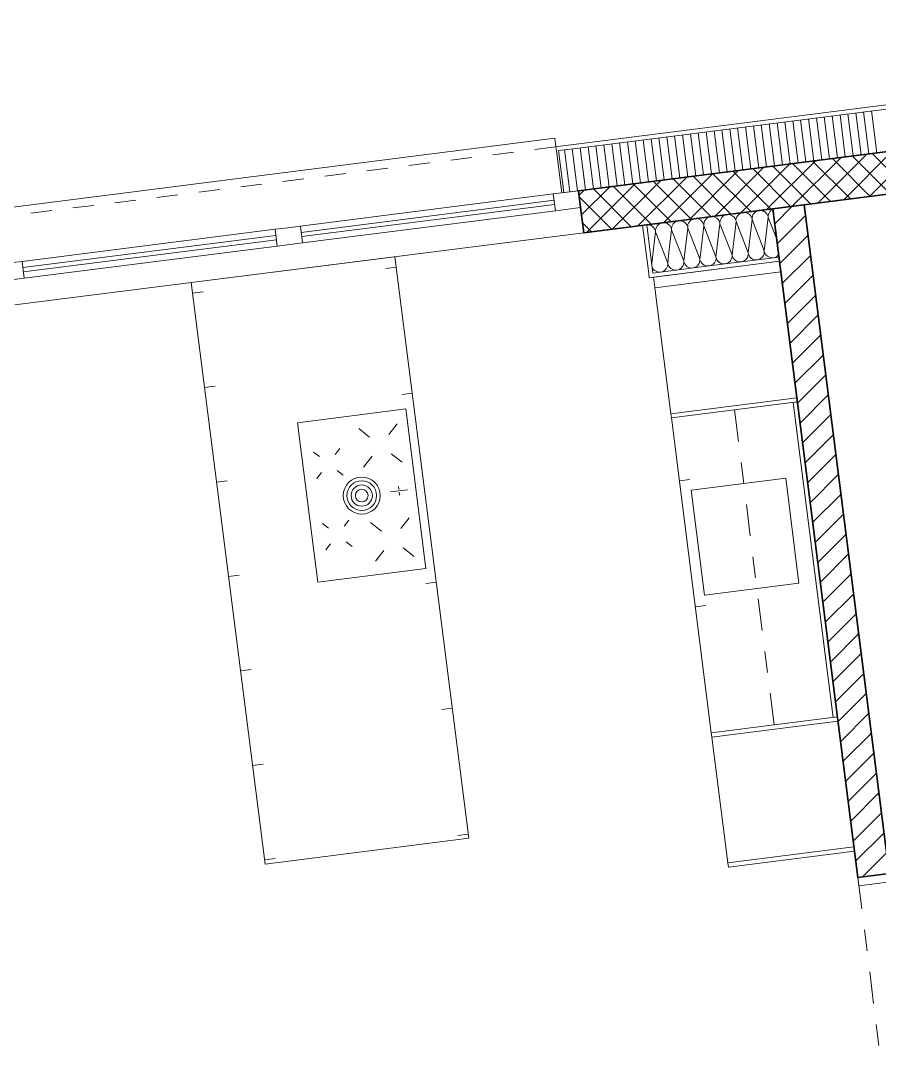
# Model space of a CAD drawing. Header units: metres. Extents: x 2713679.5 to 2713747.3, y 1226017.1 to 1226104.2.
# Drawn here: x 2713690.19 to 2713694.245, y 1226090.56 to 1226095.481 of the extents above; entities that cross this region are included whole.
import ezdxf

# ---------------------------------------------------------------- set-up
doc = ezdxf.new("R2010")
doc.units = ezdxf.units.M
doc.header["$MEASUREMENT"] = 0
doc.linetypes.add('Strich 2_1mm', pattern=[0.15, 0.1, -0.05])
doc.linetypes.add('Strichpunkt 3_1_1mm Achsen', pattern=[0.25, 0.15, -0.05, 0, -0.05])
doc.layers.add('plangrafiken', color=251, linetype='Continuous')
doc.layers.add('waende_stuetzen', color=250, linetype='Continuous')

msp = doc.modelspace()

# ---------------------------------------------------------------- linework, layer by layer
at = {"layer": 'plangrafiken', "color": 7, "linetype": 'Continuous', "lineweight": 13}
for p, q in [((2713691.9573, 1226094.3661), (2713690.995, 1226094.2439)), ((2713692.306, 1226091.6181), (2713691.9573, 1226094.3661)), ((2713693.1792, 1226094.2691), (2713693.7744, 1226094.3447)), ((2713693.7744, 1226094.3447), (2713693.7807, 1226094.2951)), ((2713691.914, 1226094.3102), (2713691.9636, 1226094.3165)), ((2713693.7807, 1226094.2951), (2713693.1855, 1226094.2195)), ((2713693.8563, 1226093.6998), (2713693.7807, 1226094.2951)), ((2713690.995, 1226094.2439), (2713691.3438, 1226091.496)), ((2713693.1855, 1226094.2195), (2713693.1792, 1226094.2691)), ((2713691.0013, 1226094.1943), (2713691.0509, 1226094.2006)), ((2713693.1855, 1226094.2195), (2713693.2611, 1226093.6243)), ((2713691.058, 1226093.7479), (2713691.1076, 1226093.7542)), ((2713691.9895, 1226093.7149), (2713692.0391, 1226093.7212)), ((2713693.8563, 1226093.6998), (2713693.2611, 1226093.6243)), ((2713693.8588, 1226093.68), (2713693.8563, 1226093.6998)), ((2713692.0083, 1226093.6467), (2713691.4974, 1226093.5819)), ((2713692.1039, 1226092.8928), (2713692.0083, 1226093.6467)), ((2713693.2636, 1226093.6044), (2713693.8588, 1226093.68)), ((2713693.8588, 1226093.68), (2713693.839, 1226093.6775)), ((2713693.839, 1226093.6775), (2713694.0278, 1226092.1894)), ((2713693.2611, 1226093.6243), (2713693.2636, 1226093.6044)), ((2713693.4524, 1226092.1164), (2713693.2636, 1226093.6044)), ((2713691.4974, 1226093.5819), (2713691.593, 1226092.828)), ((2713691.8376, 1226093.5142), (2713691.7862, 1226093.554)), ((2713691.9288, 1226093.5257), (2713691.9686, 1226093.5771)), ((2713691.6755, 1226093.4308), (2713691.6974, 1226093.4591)), ((2713691.6007, 1226093.4213), (2713691.5724, 1226093.4432)), ((2713691.8492, 1226093.423), (2713691.8094, 1226093.3716)), ((2713691.9404, 1226093.4346), (2713691.9918, 1226093.3947)), ((2713691.6849, 1226093.3561), (2713691.7132, 1226093.3341)), ((2713691.1146, 1226093.3015), (2713691.1642, 1226093.3078)), ((2713691.6102, 1226093.3466), (2713691.5883, 1226093.3183)), ((2713693.3013, 1226093.3068), (2713693.3509, 1226093.3131)), ((2713693.3572, 1226093.2635), (2713693.8037, 1226093.3202)), ((2713693.8037, 1226093.3202), (2713693.8666, 1226092.8242)), ((2713691.9364, 1226093.2546), (2713692.0162, 1226093.2647)), ((2713691.9741, 1226093.2805), (2713691.976, 1226093.2656)), ((2713691.9794, 1226093.2389), (2713691.9775, 1226093.2538)), ((2713693.4202, 1226092.7675), (2713693.3572, 1226093.2635)), ((2713691.6435, 1226093.084), (2713691.6153, 1226093.1059)), ((2713691.7183, 1226093.0935), (2713691.7402, 1226093.1218)), ((2713691.894, 1226093.0697), (2713691.8427, 1226093.1095)), ((2713691.9852, 1226093.0813), (2713692.025, 1226093.1327)), ((2713691.653, 1226093.0093), (2713691.6311, 1226092.981)), ((2713691.7278, 1226093.0188), (2713691.756, 1226092.9969)), ((2713691.9056, 1226092.9785), (2713691.8658, 1226092.9272)), ((2713691.9968, 1226092.9901), (2713692.0482, 1226092.9503)), ((2713691.1713, 1226092.8551), (2713691.2209, 1226092.8614)), ((2713691.593, 1226092.828), (2713692.1039, 1226092.8928)), ((2713692.1028, 1226092.8221), (2713692.1524, 1226092.8284)), ((2713693.8666, 1226092.8242), (2713693.4202, 1226092.7675)), ((2713693.3769, 1226092.7116), (2713693.4265, 1226092.7179)), ((2713691.2279, 1226092.4087), (2713691.2775, 1226092.4149)), ((2713692.1784, 1226092.2269), (2713692.228, 1226092.2332)), ((2713693.4524, 1226092.1164), (2713694.0476, 1226092.1919)), ((2713693.4549, 1226092.0965), (2713694.0502, 1226092.1721)), ((2713694.0278, 1226092.1894), (2713694.0476, 1226092.1919)), ((2713694.0476, 1226092.1919), (2713694.0502, 1226092.1721)), ((2713694.0502, 1226092.1721), (2713694.1257, 1226091.5769)), ((2713693.4549, 1226092.0965), (2713693.4524, 1226092.1164)), ((2713693.5305, 1226091.5013), (2713693.4549, 1226092.0965)), ((2713691.2846, 1226091.9622), (2713691.3342, 1226091.9685)), ((2713692.2539, 1226091.6316), (2713692.3035, 1226091.6379)), ((2713691.3438, 1226091.496), (2713692.306, 1226091.6181)), ((2713694.1257, 1226091.5769), (2713693.5305, 1226091.5013)), ((2713694.1257, 1226091.5769), (2713694.1282, 1226091.557)), ((2713694.1282, 1226091.557), (2713693.533, 1226091.4815)), ((2713691.3412, 1226091.5158), (2713691.3908, 1226091.5221)), ((2713693.533, 1226091.4815), (2713693.5305, 1226091.5013))]:
    msp.add_line(p, q, dxfattribs=at)
at = {"layer": 'plangrafiken', "color": 7, "linetype": 'Strichpunkt 3_1_1mm Achsen', "lineweight": 13}
for p, q in [((2713693.8588, 1226093.68), (2713693.5612, 1226093.6422)), ((2713694.0476, 1226092.1919), (2713693.8588, 1226093.68)), ((2713693.5612, 1226093.6422), (2713693.75, 1226092.1542)), ((2713693.75, 1226092.1542), (2713694.0476, 1226092.1919))]:
    msp.add_line(p, q, dxfattribs=at)
at = {"layer": 'plangrafiken', "color": 7, "linetype": 'Continuous', "lineweight": 13}
for radius in [0.0875, 0.0701, 0.0501, 0.0301]:
    msp.add_circle((2713691.8007, 1226093.2374), radius, dxfattribs=at)
at = {"layer": 'waende_stuetzen', "color": 7, "linetype": 'Continuous', "lineweight": 18}
for p, q in [((2713697.4053, 1226095.4808), (2713692.7278, 1226094.8872)), ((2713697.1896, 1226095.4333), (2713692.7998, 1226094.8762)), ((2713692.7278, 1226094.8872), (2713692.7179, 1226094.8859)), ((2713692.7179, 1226094.8859), (2713692.7204, 1226094.8661)), ((2713692.7998, 1226094.8762), (2713692.7303, 1226094.8674)), ((2713692.7204, 1226094.8661), (2713692.7456, 1226094.6677)), ((2713692.7303, 1226094.8674), (2713692.7555, 1226094.669)), ((2713692.825, 1226094.6778), (2713692.7555, 1226094.669)), ((2713692.7555, 1226094.669), (2713692.7456, 1226094.6677)), ((2713693.743, 1226094.5927), (2713693.3759, 1226094.5461)), ((2713693.1279, 1226094.5146), (2713693.1477, 1226094.5171)), ((2713693.1279, 1226094.5146), (2713693.1569, 1226094.2864)), ((2713693.1477, 1226094.5171), (2713693.1767, 1226094.289)), ((2713693.1594, 1226094.2666), (2713693.7744, 1226094.3447)), ((2713693.4049, 1226094.3179), (2713693.7719, 1226094.3645)), ((2713693.7744, 1226094.3447), (2713693.7719, 1226094.3645)), ((2713693.1594, 1226094.2666), (2713693.1569, 1226094.2864)), ((2713693.1767, 1226094.289), (2713693.4049, 1226094.3179))]:
    msp.add_line(p, q, dxfattribs=at)
at = {"layer": 'waende_stuetzen', "color": 7, "linetype": 'Continuous', "lineweight": 35}
for p, q in [((2713697.0163, 1226095.2097), (2713692.825, 1226094.6778)), ((2713692.8501, 1226094.4794), (2713697.0415, 1226095.0113)), ((2713692.825, 1226094.6778), (2713692.835, 1226094.5984)), ((2713692.835, 1226094.5984), (2713692.8501, 1226094.4794)), ((2713693.8918, 1226094.6116), (2713693.743, 1226094.5927)), ((2713693.743, 1226094.5927), (2713694.144, 1226091.433)), ((2713694.2928, 1226091.4519), (2713693.8918, 1226094.6116)), ((2713694.2928, 1226091.4519), (2713694.144, 1226091.433))]:
    msp.add_line(p, q, dxfattribs=at)
at = {"layer": 'waende_stuetzen', "color": 18, "linetype": 'Continuous', "lineweight": 0, "true_color": 0x000000}
for p, q in [((2713693.9489, 1226095.022), (2713693.974, 1226094.8236)), ((2713693.9861, 1226095.0267), (2713694.0112, 1226094.8283)), ((2713694.0233, 1226095.0314), (2713694.0484, 1226094.833)), ((2713694.0605, 1226095.0362), (2713694.0856, 1226094.8378)), ((2713694.0977, 1226095.0409), (2713694.1228, 1226094.8425)), ((2713694.1349, 1226095.0456), (2713694.16, 1226094.8472)), ((2713694.1721, 1226095.0503), (2713694.1972, 1226094.8519)), ((2713694.2093, 1226095.0551), (2713694.2344, 1226094.8566)), ((2713693.5768, 1226094.9748), (2713693.602, 1226094.7764)), ((2713693.614, 1226094.9795), (2713693.6392, 1226094.7811)), ((2713693.6512, 1226094.9842), (2713693.6764, 1226094.7858)), ((2713693.6884, 1226094.989), (2713693.7136, 1226094.7905)), ((2713693.7256, 1226094.9937), (2713693.7508, 1226094.7953)), ((2713693.7628, 1226094.9984), (2713693.788, 1226094.8)), ((2713693.8001, 1226095.0031), (2713693.8252, 1226094.8047)), ((2713693.8373, 1226095.0078), (2713693.8624, 1226094.8094)), ((2713693.8745, 1226095.0126), (2713693.8996, 1226094.8142)), ((2713693.9117, 1226095.0173), (2713693.9368, 1226094.8189)), ((2713693.1676, 1226094.9229), (2713693.1928, 1226094.7245)), ((2713693.2048, 1226094.9276), (2713693.23, 1226094.7292)), ((2713693.242, 1226094.9323), (2713693.2672, 1226094.7339)), ((2713693.2792, 1226094.937), (2713693.3044, 1226094.7386)), ((2713693.3164, 1226094.9417), (2713693.3416, 1226094.7433)), ((2713693.3536, 1226094.9465), (2713693.3788, 1226094.7481)), ((2713693.3908, 1226094.9512), (2713693.416, 1226094.7528)), ((2713693.428, 1226094.9559), (2713693.4532, 1226094.7575)), ((2713693.4652, 1226094.9606), (2713693.4904, 1226094.7622)), ((2713693.5024, 1226094.9654), (2713693.5276, 1226094.7669)), ((2713693.5396, 1226094.9701), (2713693.5648, 1226094.7717)), ((2713692.7956, 1226094.8756), (2713692.8208, 1226094.6772)), ((2713692.8328, 1226094.8804), (2713692.858, 1226094.682)), ((2713692.87, 1226094.8851), (2713692.8952, 1226094.6867)), ((2713692.9072, 1226094.8898), (2713692.9324, 1226094.6914)), ((2713692.9444, 1226094.8945), (2713692.9696, 1226094.6961)), ((2713692.9816, 1226094.8993), (2713693.0068, 1226094.7008)), ((2713693.0188, 1226094.904), (2713693.044, 1226094.7056)), ((2713693.056, 1226094.9087), (2713693.0812, 1226094.7103)), ((2713693.0932, 1226094.9134), (2713693.1184, 1226094.715)), ((2713693.1304, 1226094.9181), (2713693.1556, 1226094.7197)), ((2713694.1993, 1226094.6506), (2713694.4302, 1226094.8815)), ((2713692.7584, 1226094.8709), (2713692.7836, 1226094.6725)), ((2713693.8348, 1226094.6043), (2713694.0657, 1226094.8352)), ((2713693.9563, 1226094.6197), (2713694.1872, 1226094.8506)), ((2713694.2037, 1226094.6511), (2713694.0248, 1226094.83)), ((2713694.0778, 1226094.6352), (2713694.3087, 1226094.8661)), ((2713694.2978, 1226094.6631), (2713694.1189, 1226094.842)), ((2713694.3919, 1226094.675), (2713694.213, 1226094.8539)), ((2713693.4704, 1226094.5581), (2713693.7013, 1226094.789)), ((2713693.5918, 1226094.5735), (2713693.8228, 1226094.8044)), ((2713693.8272, 1226094.6034), (2713693.6483, 1226094.7823)), ((2713693.7133, 1226094.5889), (2713693.9442, 1226094.8198)), ((2713693.9213, 1226094.6153), (2713693.7424, 1226094.7942)), ((2713694.0155, 1226094.6272), (2713693.8366, 1226094.8061)), ((2713694.1096, 1226094.6392), (2713693.9307, 1226094.8181)), ((2713692.9844, 1226094.4964), (2713693.2153, 1226094.7273)), ((2713693.1059, 1226094.5118), (2713693.3368, 1226094.7427)), ((2713693.2274, 1226094.5272), (2713693.4583, 1226094.7581)), ((2713693.4507, 1226094.5556), (2713693.2718, 1226094.7345)), ((2713693.3489, 1226094.5427), (2713693.5798, 1226094.7736)), ((2713693.5448, 1226094.5675), (2713693.3659, 1226094.7464)), ((2713693.639, 1226094.5795), (2713693.4601, 1226094.7584)), ((2713693.7331, 1226094.5914), (2713693.5542, 1226094.7703)), ((2713692.8275, 1226094.6577), (2713692.8509, 1226094.6811)), ((2713692.8395, 1226094.5636), (2713692.9724, 1226094.6965)), ((2713692.8629, 1226094.481), (2713693.0939, 1226094.7119)), ((2713693.0742, 1226094.5078), (2713692.8953, 1226094.6867)), ((2713693.1684, 1226094.5197), (2713692.9895, 1226094.6986)), ((2713693.2625, 1226094.5317), (2713693.0836, 1226094.7106)), ((2713693.3566, 1226094.5436), (2713693.1777, 1226094.7225)), ((2713692.9801, 1226094.4959), (2713692.8288, 1226094.6471)), ((2713693.752, 1226094.5215), (2713693.8348, 1226094.6043)), ((2713693.7639, 1226094.4274), (2713693.8981, 1226094.5616)), ((2713692.886, 1226094.4839), (2713692.8443, 1226094.5256)), ((2713693.7759, 1226094.3333), (2713693.9101, 1226094.4674)), ((2713693.7878, 1226094.2391), (2713693.922, 1226094.3733)), ((2713693.7998, 1226094.145), (2713693.934, 1226094.2792)), ((2713693.8117, 1226094.0509), (2713693.9459, 1226094.1851)), ((2713693.8237, 1226093.9568), (2713693.9578, 1226094.091)), ((2713693.8356, 1226093.8627), (2713693.9698, 1226093.9968)), ((2713693.8476, 1226093.7685), (2713693.9817, 1226093.9027)), ((2713693.8595, 1226093.6744), (2713693.9937, 1226093.8086)), ((2713693.8715, 1226093.5803), (2713694.0056, 1226093.7145)), ((2713693.8834, 1226093.4862), (2713694.0176, 1226093.6204)), ((2713693.8953, 1226093.3921), (2713694.0295, 1226093.5262)), ((2713693.9073, 1226093.2979), (2713694.0415, 1226093.4321)), ((2713693.9192, 1226093.2038), (2713694.0534, 1226093.338)), ((2713693.9312, 1226093.1097), (2713694.0654, 1226093.2439)), ((2713693.9431, 1226093.0156), (2713694.0773, 1226093.1497)), ((2713693.9551, 1226092.9215), (2713694.0892, 1226093.0556)), ((2713693.967, 1226092.8273), (2713694.1012, 1226092.9615)), ((2713693.979, 1226092.7332), (2713694.1131, 1226092.8674)), ((2713693.9909, 1226092.6391), (2713694.1251, 1226092.7733)), ((2713694.0028, 1226092.545), (2713694.137, 1226092.6791)), ((2713694.0148, 1226092.4508), (2713694.149, 1226092.585)), ((2713694.0267, 1226092.3567), (2713694.1609, 1226092.4909)), ((2713694.0387, 1226092.2626), (2713694.1729, 1226092.3968)), ((2713694.0506, 1226092.1685), (2713694.1848, 1226092.3027)), ((2713694.0626, 1226092.0744), (2713694.1967, 1226092.2085)), ((2713694.0745, 1226091.9802), (2713694.2087, 1226092.1144)), ((2713694.0865, 1226091.8861), (2713694.2206, 1226092.0203)), ((2713694.0984, 1226091.792), (2713694.2326, 1226091.9262)), ((2713694.1103, 1226091.6979), (2713694.2445, 1226091.832)), ((2713694.1223, 1226091.6038), (2713694.2565, 1226091.7379)), ((2713694.1342, 1226091.5096), (2713694.2684, 1226091.6438)), ((2713694.1665, 1226091.4359), (2713694.2804, 1226091.5497))]:
    msp.add_line(p, q, dxfattribs=at)
at = {"layer": 'waende_stuetzen', "color": 7, "linetype": 'Continuous', "lineweight": 13}
for p, q in [((2713692.7129, 1226094.9256), (2713690.1038, 1226094.5945)), ((2713692.7179, 1226094.8859), (2713692.7129, 1226094.9256)), ((2713692.7059, 1226094.6627), (2713692.825, 1226094.6778)), ((2713691.5105, 1226094.511), (2713692.7059, 1226094.6627)), ((2713691.5143, 1226094.4812), (2713692.7097, 1226094.6329)), ((2713692.716, 1226094.5833), (2713692.7059, 1226094.6627)), ((2713692.7122, 1226094.6131), (2713691.5168, 1226094.4614)), ((2713692.716, 1226094.5833), (2713691.5206, 1226094.4316)), ((2713692.835, 1226094.5984), (2713692.716, 1226094.5833)), ((2713693.6643, 1226094.5797), (2713693.6581, 1226094.5754)), ((2713693.6711, 1226094.5828), (2713693.6643, 1226094.5797)), ((2713693.6785, 1226094.5845), (2713693.6711, 1226094.5828)), ((2713693.686, 1226094.5847), (2713693.6785, 1226094.5845)), ((2713693.6934, 1226094.5834), (2713693.686, 1226094.5847)), ((2713693.7004, 1226094.5808), (2713693.6934, 1226094.5834)), ((2713693.7068, 1226094.5768), (2713693.7004, 1226094.5808)), ((2713693.729, 1226094.5796), (2713693.725, 1226094.5732)), ((2713693.7342, 1226094.585), (2713693.729, 1226094.5796)), ((2713693.7403, 1226094.5894), (2713693.7342, 1226094.585)), ((2713693.7432, 1226094.5907), (2713693.7403, 1226094.5894)), ((2713693.7719, 1226094.3645), (2713693.743, 1226094.5927)), ((2713693.1477, 1226094.5171), (2713693.3759, 1226094.5461)), ((2713693.284, 1226094.5315), (2713693.2779, 1226094.5271)), ((2713693.2908, 1226094.5345), (2713693.284, 1226094.5315)), ((2713693.2982, 1226094.5362), (2713693.2908, 1226094.5345)), ((2713693.3057, 1226094.5364), (2713693.2982, 1226094.5362)), ((2713693.3131, 1226094.5352), (2713693.3057, 1226094.5364)), ((2713693.3201, 1226094.5325), (2713693.3131, 1226094.5352)), ((2713693.3265, 1226094.5285), (2713693.3201, 1226094.5325)), ((2713693.3488, 1226094.5313), (2713693.3448, 1226094.525)), ((2713693.3539, 1226094.5368), (2713693.3488, 1226094.5313)), ((2713693.36, 1226094.5411), (2713693.3539, 1226094.5368)), ((2713693.3669, 1226094.5442), (2713693.36, 1226094.5411)), ((2713693.3742, 1226094.5459), (2713693.3669, 1226094.5442)), ((2713693.3759, 1226094.5459), (2713693.3758, 1226094.5459)), ((2713693.3817, 1226094.5461), (2713693.3759, 1226094.5459)), ((2713693.3891, 1226094.5448), (2713693.3817, 1226094.5461)), ((2713693.3962, 1226094.5421), (2713693.3891, 1226094.5448)), ((2713693.4025, 1226094.5381), (2713693.3962, 1226094.5421)), ((2713693.408, 1226094.533), (2713693.4025, 1226094.5381)), ((2713693.4123, 1226094.5269), (2713693.408, 1226094.533)), ((2713693.4208, 1226094.5346), (2713693.4181, 1226094.5276)), ((2713693.4248, 1226094.541), (2713693.4208, 1226094.5346)), ((2713693.43, 1226094.5464), (2713693.4248, 1226094.541)), ((2713693.4361, 1226094.5508), (2713693.43, 1226094.5464)), ((2713693.443, 1226094.5539), (2713693.4361, 1226094.5508)), ((2713693.4503, 1226094.5555), (2713693.443, 1226094.5539)), ((2713693.4578, 1226094.5557), (2713693.4503, 1226094.5555)), ((2713693.4652, 1226094.5545), (2713693.4578, 1226094.5557)), ((2713693.4722, 1226094.5518), (2713693.4652, 1226094.5545)), ((2713693.4786, 1226094.5478), (2713693.4722, 1226094.5518)), ((2713693.484, 1226094.5426), (2713693.4786, 1226094.5478)), ((2713693.4884, 1226094.5365), (2713693.484, 1226094.5426)), ((2713693.4915, 1226094.5296), (2713693.4884, 1226094.5365)), ((2713693.4942, 1226094.5372), (2713693.4929, 1226094.5298)), ((2713693.4929, 1226094.5298), (2713693.4931, 1226094.5223)), ((2713693.4969, 1226094.5443), (2713693.4942, 1226094.5372)), ((2713693.5009, 1226094.5506), (2713693.4969, 1226094.5443)), ((2713693.506, 1226094.5561), (2713693.5009, 1226094.5506)), ((2713693.5122, 1226094.5604), (2713693.506, 1226094.5561)), ((2713693.519, 1226094.5635), (2713693.5122, 1226094.5604)), ((2713693.5263, 1226094.5652), (2713693.519, 1226094.5635)), ((2713693.5339, 1226094.5654), (2713693.5263, 1226094.5652)), ((2713693.5413, 1226094.5641), (2713693.5339, 1226094.5654)), ((2713693.5483, 1226094.5614), (2713693.5413, 1226094.5641)), ((2713693.5546, 1226094.5575), (2713693.5483, 1226094.5614)), ((2713693.5505, 1226094.375), (2713693.5692, 1226094.532)), ((2713693.5601, 1226094.5523), (2713693.5546, 1226094.5575)), ((2713693.5645, 1226094.5462), (2713693.5601, 1226094.5523)), ((2713693.5675, 1226094.5393), (2713693.5645, 1226094.5462)), ((2713693.5702, 1226094.5469), (2713693.569, 1226094.5395)), ((2713693.569, 1226094.5395), (2713693.5692, 1226094.532)), ((2713693.6265, 1226094.3847), (2713693.5692, 1226094.532)), ((2713693.5729, 1226094.5539), (2713693.5702, 1226094.5469)), ((2713693.5769, 1226094.5603), (2713693.5729, 1226094.5539)), ((2713693.5821, 1226094.5657), (2713693.5769, 1226094.5603)), ((2713693.5882, 1226094.5701), (2713693.5821, 1226094.5657)), ((2713693.5951, 1226094.5732), (2713693.5882, 1226094.5701)), ((2713693.6024, 1226094.5748), (2713693.5951, 1226094.5732)), ((2713693.6099, 1226094.575), (2713693.6024, 1226094.5748)), ((2713693.6173, 1226094.5738), (2713693.6099, 1226094.575)), ((2713693.6243, 1226094.5711), (2713693.6173, 1226094.5738)), ((2713693.6307, 1226094.5671), (2713693.6243, 1226094.5711)), ((2713693.6265, 1226094.3847), (2713693.6453, 1226094.5416)), ((2713693.6362, 1226094.5619), (2713693.6307, 1226094.5671)), ((2713693.6405, 1226094.5558), (2713693.6362, 1226094.5619)), ((2713693.6436, 1226094.549), (2713693.6405, 1226094.5558)), ((2713693.6463, 1226094.5565), (2713693.645, 1226094.5491)), ((2713693.645, 1226094.5491), (2713693.6453, 1226094.5416)), ((2713693.7026, 1226094.3943), (2713693.6453, 1226094.5416)), ((2713693.649, 1226094.5636), (2713693.6463, 1226094.5565)), ((2713693.653, 1226094.5699), (2713693.649, 1226094.5636)), ((2713693.6581, 1226094.5754), (2713693.653, 1226094.5699)), ((2713693.7026, 1226094.3943), (2713693.7213, 1226094.5513)), ((2713693.7122, 1226094.5716), (2713693.7068, 1226094.5768)), ((2713693.7166, 1226094.5655), (2713693.7122, 1226094.5716)), ((2713693.7196, 1226094.5586), (2713693.7166, 1226094.5655)), ((2713693.7224, 1226094.5662), (2713693.7211, 1226094.5588)), ((2713693.7211, 1226094.5588), (2713693.7213, 1226094.5513)), ((2713693.7612, 1226094.4487), (2713693.7213, 1226094.5513)), ((2713693.725, 1226094.5732), (2713693.7224, 1226094.5662)), ((2713690.196, 1226094.3441), (2713691.3915, 1226094.4958)), ((2713691.3915, 1226094.4958), (2713691.451, 1226094.5034)), ((2713691.4015, 1226094.4165), (2713691.3915, 1226094.4958)), ((2713691.451, 1226094.5034), (2713691.5105, 1226094.511)), ((2713691.5105, 1226094.511), (2713691.5206, 1226094.4316)), ((2713693.1536, 1226094.5171), (2713693.1478, 1226094.517)), ((2713693.161, 1226094.5159), (2713693.1536, 1226094.5171)), ((2713693.168, 1226094.5132), (2713693.161, 1226094.5159)), ((2713693.1744, 1226094.5092), (2713693.168, 1226094.5132)), ((2713693.171, 1226094.3337), (2713693.1889, 1226094.4837)), ((2713693.1798, 1226094.504), (2713693.1744, 1226094.5092)), ((2713693.1842, 1226094.4979), (2713693.1798, 1226094.504)), ((2713693.1872, 1226094.491), (2713693.1842, 1226094.4979)), ((2713693.19, 1226094.4986), (2713693.1887, 1226094.4912)), ((2713693.1887, 1226094.4912), (2713693.1889, 1226094.4837)), ((2713693.2353, 1226094.3646), (2713693.1889, 1226094.4837)), ((2713693.1926, 1226094.5057), (2713693.19, 1226094.4986)), ((2713693.1966, 1226094.512), (2713693.1926, 1226094.5057)), ((2713693.2018, 1226094.5175), (2713693.1966, 1226094.512)), ((2713693.2079, 1226094.5218), (2713693.2018, 1226094.5175)), ((2713693.2148, 1226094.5249), (2713693.2079, 1226094.5218)), ((2713693.2221, 1226094.5266), (2713693.2148, 1226094.5249)), ((2713693.2296, 1226094.5268), (2713693.2221, 1226094.5266)), ((2713693.237, 1226094.5255), (2713693.2296, 1226094.5268)), ((2713693.2441, 1226094.5228), (2713693.237, 1226094.5255)), ((2713693.2504, 1226094.5188), (2713693.2441, 1226094.5228)), ((2713693.2559, 1226094.5137), (2713693.2504, 1226094.5188)), ((2713693.2522, 1226094.3864), (2713693.265, 1226094.4934)), ((2713693.2602, 1226094.5076), (2713693.2559, 1226094.5137)), ((2713693.2633, 1226094.5007), (2713693.2602, 1226094.5076)), ((2713693.266, 1226094.5083), (2713693.2648, 1226094.5009)), ((2713693.2648, 1226094.5009), (2713693.265, 1226094.4934)), ((2713693.2884, 1226094.4331), (2713693.265, 1226094.4934)), ((2713693.2687, 1226094.5153), (2713693.266, 1226094.5083)), ((2713693.2727, 1226094.5217), (2713693.2687, 1226094.5153)), ((2713693.2779, 1226094.5271), (2713693.2727, 1226094.5217)), ((2713693.3223, 1226094.3461), (2713693.3407, 1226094.5007)), ((2713693.3319, 1226094.5233), (2713693.3265, 1226094.5285)), ((2713693.3363, 1226094.5172), (2713693.3319, 1226094.5233)), ((2713693.3394, 1226094.5103), (2713693.3363, 1226094.5172)), ((2713693.3421, 1226094.5179), (2713693.3408, 1226094.5105)), ((2713693.3408, 1226094.5105), (2713693.341, 1226094.503)), ((2713693.3415, 1226094.5017), (2713693.341, 1226094.503)), ((2713693.3984, 1226094.3557), (2713693.3415, 1226094.5017)), ((2713693.3448, 1226094.525), (2713693.3421, 1226094.5179)), ((2713693.3992, 1226094.3627), (2713693.4171, 1226094.5127)), ((2713693.4154, 1226094.52), (2713693.4123, 1226094.5269)), ((2713693.4181, 1226094.5276), (2713693.4169, 1226094.5202)), ((2713693.4169, 1226094.5202), (2713693.4171, 1226094.5127)), ((2713693.4744, 1226094.3654), (2713693.4171, 1226094.5127)), ((2713693.4744, 1226094.3654), (2713693.4931, 1226094.5223)), ((2713693.5505, 1226094.375), (2713693.4931, 1226094.5223)), ((2713692.8501, 1226094.4794), (2713690.1617, 1226094.1382)), ((2713690.1998, 1226094.3144), (2713691.3952, 1226094.4661)), ((2713691.3977, 1226094.4462), (2713690.2023, 1226094.2945)), ((2713691.5206, 1226094.4316), (2713691.461, 1226094.424)), ((2713693.3223, 1226094.3461), (2713693.2884, 1226094.4331)), ((2713691.4015, 1226094.4165), (2713690.2061, 1226094.2648)), ((2713691.461, 1226094.424), (2713691.4015, 1226094.4165)), ((2713693.2462, 1226094.3364), (2713693.2522, 1226094.3864)), ((2713693.6265, 1226094.3847), (2713693.6282, 1226094.3774)), ((2713693.7015, 1226094.3794), (2713693.7028, 1226094.3868)), ((2713693.7028, 1226094.3868), (2713693.7026, 1226094.3943)), ((2713693.7043, 1226094.387), (2713693.7073, 1226094.3802)), ((2713690.1365, 1226094.3366), (2713690.196, 1226094.3441)), ((2713690.196, 1226094.3441), (2713690.2061, 1226094.2648)), ((2713693.2462, 1226094.3364), (2713693.2353, 1226094.3646)), ((2713693.2465, 1226094.3289), (2713693.2462, 1226094.3364)), ((2713693.3213, 1226094.3312), (2713693.3225, 1226094.3386)), ((2713693.3225, 1226094.3386), (2713693.3223, 1226094.3461)), ((2713693.324, 1226094.3388), (2713693.327, 1226094.3319)), ((2713693.327, 1226094.3319), (2713693.3314, 1226094.3258)), ((2713693.3906, 1226094.3274), (2713693.3946, 1226094.3338)), ((2713693.3946, 1226094.3338), (2713693.3973, 1226094.3408)), ((2713693.3973, 1226094.3408), (2713693.3986, 1226094.3482)), ((2713693.3984, 1226094.3557), (2713693.3992, 1226094.3627)), ((2713693.3986, 1226094.3482), (2713693.3984, 1226094.3557)), ((2713693.4, 1226094.3484), (2713693.4014, 1226094.3454)), ((2713693.4014, 1226094.3454), (2713693.4031, 1226094.3415)), ((2713693.4031, 1226094.3415), (2713693.4074, 1226094.3354)), ((2713693.4074, 1226094.3354), (2713693.4129, 1226094.3303)), ((2713693.4615, 1226094.3316), (2713693.4667, 1226094.3371)), ((2713693.4667, 1226094.3371), (2713693.4707, 1226094.3434)), ((2713693.4707, 1226094.3434), (2713693.4734, 1226094.3505)), ((2713693.4734, 1226094.3505), (2713693.4746, 1226094.3579)), ((2713693.4744, 1226094.3654), (2713693.4761, 1226094.3581)), ((2713693.4761, 1226094.3581), (2713693.4792, 1226094.3512)), ((2713693.4792, 1226094.3512), (2713693.4835, 1226094.3451)), ((2713693.4835, 1226094.3451), (2713693.489, 1226094.3399)), ((2713693.489, 1226094.3399), (2713693.4953, 1226094.3359)), ((2713693.4953, 1226094.3359), (2713693.5024, 1226094.3332)), ((2713693.5024, 1226094.3332), (2713693.5098, 1226094.332)), ((2713693.5098, 1226094.332), (2713693.5173, 1226094.3322)), ((2713693.5173, 1226094.3322), (2713693.5246, 1226094.3339)), ((2713693.5246, 1226094.3339), (2713693.5315, 1226094.3369)), ((2713693.5315, 1226094.3369), (2713693.5376, 1226094.3413)), ((2713693.5376, 1226094.3413), (2713693.5427, 1226094.3467)), ((2713693.5427, 1226094.3467), (2713693.5467, 1226094.3531)), ((2713693.5467, 1226094.3531), (2713693.5494, 1226094.3601)), ((2713693.5494, 1226094.3601), (2713693.5507, 1226094.3675)), ((2713693.5507, 1226094.3675), (2713693.5505, 1226094.375)), ((2713693.5521, 1226094.3677), (2713693.5552, 1226094.3608)), ((2713693.5552, 1226094.3608), (2713693.5596, 1226094.3547)), ((2713693.5596, 1226094.3547), (2713693.565, 1226094.3496)), ((2713693.565, 1226094.3496), (2713693.5714, 1226094.3456)), ((2713693.5714, 1226094.3456), (2713693.5784, 1226094.3429)), ((2713693.5784, 1226094.3429), (2713693.5858, 1226094.3416)), ((2713693.5858, 1226094.3416), (2713693.5933, 1226094.3418)), ((2713693.5933, 1226094.3418), (2713693.6007, 1226094.3435)), ((2713693.6007, 1226094.3435), (2713693.6075, 1226094.3466)), ((2713693.6075, 1226094.3466), (2713693.6136, 1226094.3509)), ((2713693.6136, 1226094.3509), (2713693.6188, 1226094.3564)), ((2713693.6188, 1226094.3564), (2713693.6228, 1226094.3627)), ((2713693.6228, 1226094.3627), (2713693.6255, 1226094.3698)), ((2713693.6255, 1226094.3698), (2713693.6267, 1226094.3772)), ((2713693.6282, 1226094.3774), (2713693.6313, 1226094.3705)), ((2713693.6313, 1226094.3705), (2713693.6356, 1226094.3644)), ((2713693.6356, 1226094.3644), (2713693.6411, 1226094.3592)), ((2713693.6411, 1226094.3592), (2713693.6474, 1226094.3552)), ((2713693.6474, 1226094.3552), (2713693.6545, 1226094.3525)), ((2713693.6545, 1226094.3525), (2713693.6619, 1226094.3513)), ((2713693.6619, 1226094.3513), (2713693.6694, 1226094.3515)), ((2713693.6694, 1226094.3515), (2713693.6767, 1226094.3532)), ((2713693.6767, 1226094.3532), (2713693.6836, 1226094.3562)), ((2713693.6836, 1226094.3562), (2713693.6897, 1226094.3606)), ((2713693.6897, 1226094.3606), (2713693.6949, 1226094.366)), ((2713693.6949, 1226094.366), (2713693.6989, 1226094.3724)), ((2713693.6989, 1226094.3724), (2713693.7015, 1226094.3794)), ((2713693.7073, 1226094.3802), (2713693.7117, 1226094.374)), ((2713693.7117, 1226094.374), (2713693.7171, 1226094.3689)), ((2713693.7171, 1226094.3689), (2713693.7235, 1226094.3649)), ((2713693.7235, 1226094.3649), (2713693.7305, 1226094.3622)), ((2713693.7305, 1226094.3622), (2713693.7379, 1226094.3609)), ((2713693.7379, 1226094.3609), (2713693.7454, 1226094.3611)), ((2713693.7454, 1226094.3611), (2713693.7528, 1226094.3628)), ((2713693.7528, 1226094.3628), (2713693.7596, 1226094.3659)), ((2713693.7596, 1226094.3659), (2713693.7658, 1226094.3702)), ((2713693.7658, 1226094.3702), (2713693.7706, 1226094.3753)), ((2713693.1732, 1226094.3164), (2713693.1749, 1226094.3126)), ((2713693.1749, 1226094.3126), (2713693.1793, 1226094.3065)), ((2713693.1793, 1226094.3065), (2713693.1847, 1226094.3013)), ((2713693.1847, 1226094.3013), (2713693.1858, 1226094.3007)), ((2713693.1858, 1226094.3007), (2713693.1911, 1226094.2973)), ((2713693.1911, 1226094.2973), (2713693.1981, 1226094.2946)), ((2713693.1981, 1226094.2946), (2713693.2055, 1226094.2934)), ((2713693.2055, 1226094.2934), (2713693.213, 1226094.2936)), ((2713693.213, 1226094.2936), (2713693.2204, 1226094.2952)), ((2713693.2204, 1226094.2952), (2713693.2272, 1226094.2983)), ((2713693.2272, 1226094.2983), (2713693.2334, 1226094.3027)), ((2713693.2334, 1226094.3027), (2713693.2385, 1226094.3081)), ((2713693.2385, 1226094.3081), (2713693.2425, 1226094.3145)), ((2713693.2425, 1226094.3145), (2713693.2452, 1226094.3215)), ((2713693.2452, 1226094.3215), (2713693.2465, 1226094.3289)), ((2713693.2479, 1226094.3291), (2713693.251, 1226094.3222)), ((2713693.251, 1226094.3222), (2713693.2553, 1226094.3161)), ((2713693.2553, 1226094.3161), (2713693.2608, 1226094.3109)), ((2713693.2608, 1226094.3109), (2713693.2672, 1226094.307)), ((2713693.2672, 1226094.307), (2713693.2742, 1226094.3043)), ((2713693.2742, 1226094.3043), (2713693.2816, 1226094.303)), ((2713693.2816, 1226094.303), (2713693.2891, 1226094.3032)), ((2713693.2891, 1226094.3032), (2713693.2964, 1226094.3049)), ((2713693.2964, 1226094.3049), (2713693.3033, 1226094.308)), ((2713693.3033, 1226094.308), (2713693.3094, 1226094.3123)), ((2713693.3094, 1226094.3123), (2713693.3146, 1226094.3178)), ((2713693.3146, 1226094.3178), (2713693.3186, 1226094.3241)), ((2713693.3186, 1226094.3241), (2713693.3213, 1226094.3312)), ((2713693.3314, 1226094.3258), (2713693.3369, 1226094.3206)), ((2713693.3369, 1226094.3206), (2713693.3432, 1226094.3166)), ((2713693.3432, 1226094.3166), (2713693.3502, 1226094.3139)), ((2713693.3502, 1226094.3139), (2713693.3576, 1226094.3127)), ((2713693.3576, 1226094.3127), (2713693.3652, 1226094.3129)), ((2713693.3652, 1226094.3129), (2713693.3725, 1226094.3145)), ((2713693.3725, 1226094.3145), (2713693.3793, 1226094.3176)), ((2713693.3793, 1226094.3176), (2713693.3855, 1226094.322)), ((2713693.3855, 1226094.322), (2713693.3906, 1226094.3274)), ((2713693.4129, 1226094.3303), (2713693.4193, 1226094.3263)), ((2713693.4193, 1226094.3263), (2713693.4263, 1226094.3236)), ((2713693.4263, 1226094.3236), (2713693.4337, 1226094.3223)), ((2713693.4337, 1226094.3223), (2713693.4412, 1226094.3225)), ((2713693.4412, 1226094.3225), (2713693.4485, 1226094.3242)), ((2713693.4485, 1226094.3242), (2713693.4554, 1226094.3273)), ((2713693.4554, 1226094.3273), (2713693.4615, 1226094.3316)), ((2713690.2061, 1226094.2648), (2713690.1466, 1226094.2572)), ((2713694.144, 1226091.433), (2713694.149, 1226091.3933)), ((2713694.149, 1226091.3933), (2713694.2978, 1226091.4122))]:
    msp.add_line(p, q, dxfattribs=at)
at = {"layer": 'waende_stuetzen', "color": 7, "linetype": 'Strich 2_1mm', "lineweight": 13}
msp.add_line((2713692.7179, 1226094.8859), (2713690.1088, 1226094.5548), dxfattribs=at)
at = {"layer": 'waende_stuetzen', "color": 7, "linetype": 'Strichpunkt 3_1_1mm Achsen', "lineweight": 13}
msp.add_line((2713694.144, 1226091.433), (2713694.2547, 1226090.56), dxfattribs=at)

doc.saveas('drawing.dxf')
